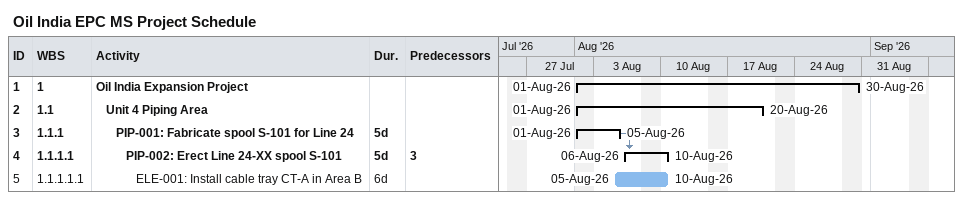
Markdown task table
Oil India EPC MS Project Schedule

| ID | WBS | Task | Duration | Start | Finish | Predecessors |
|---|---|---|---|---|---|---|
| 1 | 1 | **Oil India Expansion Project** |  | 2026-08-01 | 2026-08-30 |  |
| 2 | 1.1 | **Unit 4 Piping Area** |  | 2026-08-01 | 2026-08-20 |  |
| 3 | 1.1.1 | **PIP-001: Fabricate spool S-101 for Line 24** | 5d | 2026-08-01 | 2026-08-05 |  |
| 4 | 1.1.1.1 | **PIP-002: Erect Line 24-XX spool S-101** | 5d | 2026-08-06 | 2026-08-10 | 3 |
| 5 | 1.1.1.1.1 | ELE-001: Install cable tray CT-A in Area B | 6d | 2026-08-05 | 2026-08-10 |  |
